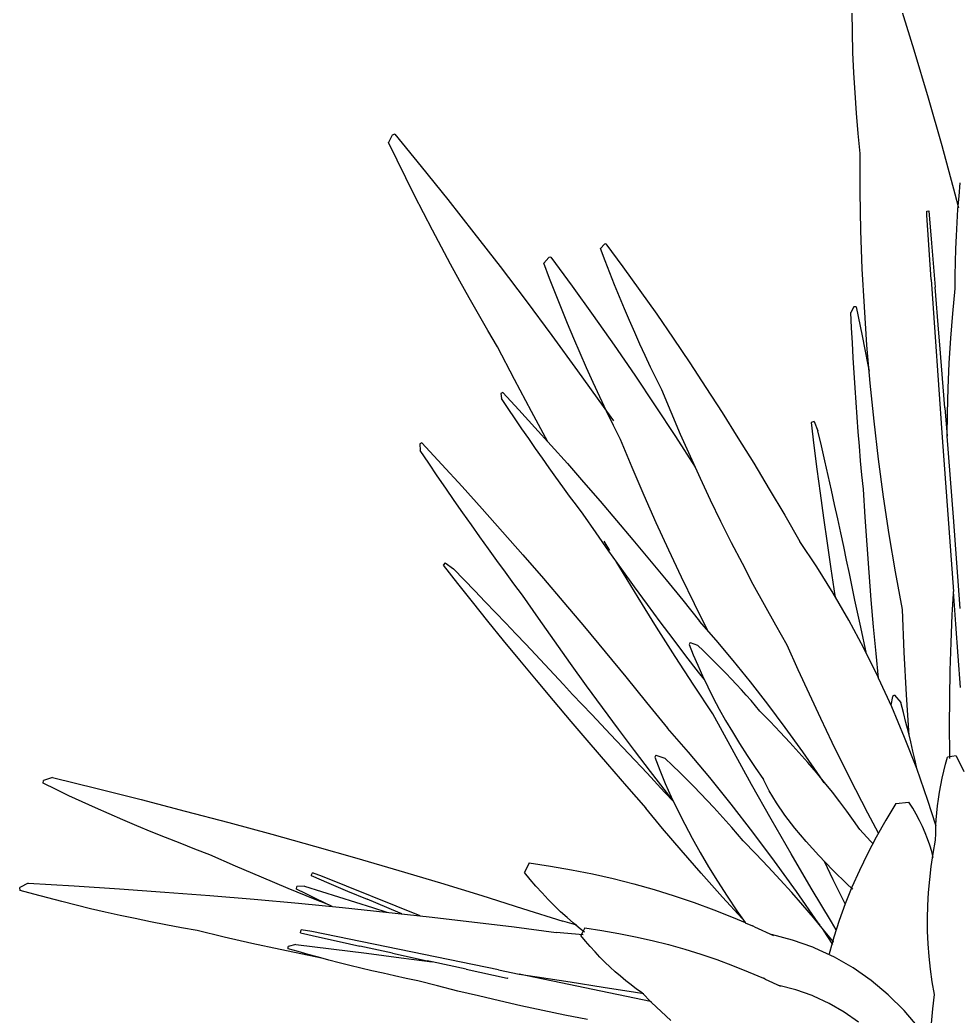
# Model space of a CAD drawing. Header units: metres. Extents: x 244.4 to 340.3, y -4.1 to 64.3.
# Drawn here: x 301.924 to 302.3909, y 40.9626 to 41.4579 of the extents above; entities that cross this region are included whole.
import ezdxf

# ---------------------------------------------------------------- set-up
doc = ezdxf.new("R2010")
doc.units = ezdxf.units.M
doc.layers.add('Edges', color=7, linetype='Continuous')

msp = doc.modelspace()

# ---------------------------------------------------------------- linework, layer by layer
at = {"layer": 'Edges'}
for p, q in [((302.36107, 41.46655), (302.36846, 41.44294)), ((302.33784, 41.45185), (302.33766, 41.46197)), ((302.33815, 41.44173), (302.33784, 41.45185)), ((302.33859, 41.43163), (302.33815, 41.44173)), ((302.36846, 41.44294), (302.37555, 41.41921)), ((302.33916, 41.42155), (302.33859, 41.43163)), ((302.33986, 41.41147), (302.33916, 41.42155)), ((302.37555, 41.41921), (302.38232, 41.39536)), ((302.34069, 41.40142), (302.33986, 41.41147)), ((302.10909, 41.40063), (302.10725, 41.39691)), ((302.11152, 41.38807), (302.10725, 41.39691)), ((302.11039, 41.401), (302.10909, 41.40063)), ((302.11039, 41.401), (302.12355, 41.38494)), ((302.34165, 41.39139), (302.34069, 41.40142)), ((302.38232, 41.39536), (302.38879, 41.37141)), ((302.11584, 41.3793), (302.11152, 41.38807)), ((302.34172, 41.37229), (302.34165, 41.39139)), ((302.12355, 41.38494), (302.13667, 41.36863)), ((302.12021, 41.37058), (302.11584, 41.3793)), ((302.3421, 41.35322), (302.34172, 41.37229)), ((302.39087, 41.37027), (302.3915, 41.37683)), ((302.12462, 41.36194), (302.12021, 41.37058)), ((302.13667, 41.36863), (302.14972, 41.35207)), ((302.38879, 41.37141), (302.39057, 41.36445)), ((302.39033, 41.3637), (302.39087, 41.37027)), ((302.37484, 41.36075), (302.37485, 41.36285)), ((302.37485, 41.36285), (302.37584, 41.36291)), ((302.37584, 41.36291), (302.37719, 41.34694)), ((302.38988, 41.35714), (302.39033, 41.3637)), ((302.12907, 41.35336), (302.12462, 41.36194)), ((302.37702, 41.32884), (302.37484, 41.36075)), ((302.13357, 41.34485), (302.12907, 41.35336)), ((302.34279, 41.33417), (302.3421, 41.35322)), ((302.38952, 41.35057), (302.38988, 41.35714)), ((302.14972, 41.35207), (302.16271, 41.33526)), ((302.38924, 41.34399), (302.38952, 41.35057)), ((302.13811, 41.33641), (302.13357, 41.34485)), ((302.21454, 41.34645), (302.2126, 41.34423)), ((302.2149, 41.33816), (302.2126, 41.34423)), ((302.21532, 41.34659), (302.21454, 41.34645)), ((302.21532, 41.34659), (302.22381, 41.33507)), ((302.37719, 41.34694), (302.37899, 41.32492)), ((302.38905, 41.33742), (302.38924, 41.34399)), ((302.1869, 41.33972), (302.18448, 41.33694)), ((302.18788, 41.33989), (302.1869, 41.33972)), ((302.18788, 41.33989), (302.19848, 41.32551)), ((302.21724, 41.33212), (302.2149, 41.33816)), ((302.38895, 41.33085), (302.38905, 41.33742)), ((302.1427, 41.32804), (302.13811, 41.33641)), ((302.16271, 41.33526), (302.17564, 41.31821)), ((302.18735, 41.32936), (302.18448, 41.33694)), ((302.22381, 41.33507), (302.23222, 41.32339)), ((302.34379, 41.31515), (302.34279, 41.33417)), ((302.14732, 41.31974), (302.1427, 41.32804)), ((302.19027, 41.32182), (302.18735, 41.32936)), ((302.21963, 41.32612), (302.21724, 41.33212)), ((302.37702, 41.32884), (302.38252, 41.25024)), ((302.38894, 41.32428), (302.38895, 41.33085)), ((302.19848, 41.32551), (302.20898, 41.31093)), ((302.22206, 41.32016), (302.21963, 41.32612)), ((302.23222, 41.32339), (302.24056, 41.31156)), ((302.38079, 41.30213), (302.37899, 41.32492)), ((302.38775, 41.31192), (302.38894, 41.32428)), ((302.15199, 41.31152), (302.14732, 41.31974)), ((302.17564, 41.31821), (302.18849, 41.30093)), ((302.19325, 41.31434), (302.19027, 41.32182)), ((302.22454, 41.31424), (302.22206, 41.32016)), ((302.19629, 41.3069), (302.19325, 41.31434)), ((302.22706, 41.30836), (302.22454, 41.31424)), ((302.33855, 41.31529), (302.33713, 41.31245)), ((302.33975, 41.31519), (302.33855, 41.31529)), ((302.33975, 41.31519), (302.34271, 41.30085)), ((302.34509, 41.29618), (302.34379, 41.31515)), ((302.15669, 41.30338), (302.15199, 41.31152)), ((302.20898, 41.31093), (302.21938, 41.29616)), ((302.22962, 41.30252), (302.22706, 41.30836)), ((302.24056, 41.31156), (302.24881, 41.29958)), ((302.33748, 41.30486), (302.33713, 41.31245)), ((302.38676, 41.29956), (302.38775, 41.31192)), ((302.16144, 41.29531), (302.15669, 41.30338)), ((302.19938, 41.2995), (302.19629, 41.3069)), ((302.33785, 41.29731), (302.33748, 41.30486)), ((302.18849, 41.30093), (302.20128, 41.2834)), ((302.20253, 41.29216), (302.19938, 41.2995)), ((302.23222, 41.29673), (302.22962, 41.30252)), ((302.24881, 41.29958), (302.25698, 41.28744)), ((302.34271, 41.30085), (302.34559, 41.28632)), ((302.38124, 41.29632), (302.38079, 41.30213)), ((302.38598, 41.28718), (302.38676, 41.29956)), ((302.16983, 41.27913), (302.16144, 41.29531)), ((302.21938, 41.29616), (302.22968, 41.28119)), ((302.23487, 41.29097), (302.23222, 41.29673)), ((302.33826, 41.2898), (302.33785, 41.29731)), ((302.3467, 41.27724), (302.34509, 41.29618)), ((302.38379, 41.26501), (302.38124, 41.29632)), ((302.20572, 41.28487), (302.20253, 41.29216)), ((302.23756, 41.28526), (302.23487, 41.29097)), ((302.3387, 41.28235), (302.33826, 41.2898)), ((302.20128, 41.2834), (302.214, 41.26564)), ((302.20898, 41.27764), (302.20572, 41.28487)), ((302.24029, 41.2796), (302.23756, 41.28526)), ((302.25698, 41.28744), (302.26506, 41.27516)), ((302.34559, 41.28632), (302.3462, 41.28317)), ((302.38541, 41.2748), (302.38598, 41.28718)), ((302.17832, 41.26312), (302.16983, 41.27913)), ((302.22968, 41.28119), (302.23988, 41.26604)), ((302.24306, 41.27398), (302.24029, 41.2796)), ((302.33917, 41.27494), (302.3387, 41.28235)), ((302.21228, 41.27045), (302.20898, 41.27764)), ((302.24772, 41.26282), (302.24306, 41.27398)), ((302.26506, 41.27516), (302.27307, 41.26273)), ((302.33967, 41.26759), (302.33917, 41.27494)), ((302.34862, 41.25835), (302.3467, 41.27724)), ((302.38505, 41.26241), (302.38541, 41.2748)), ((302.16403, 41.27263), (302.16317, 41.2722)), ((302.16317, 41.2722), (302.16337, 41.26966)), ((302.16676, 41.2646), (302.16337, 41.26966)), ((302.16403, 41.27263), (302.17201, 41.26403)), ((302.21564, 41.26333), (302.21228, 41.27045)), ((302.17016, 41.25959), (302.16676, 41.2646)), ((302.17201, 41.26403), (302.18002, 41.25527)), ((302.18642, 41.24817), (302.17832, 41.26312)), ((302.214, 41.26564), (302.21564, 41.26333)), ((302.21565, 41.26329), (302.21564, 41.26333)), ((302.21905, 41.25626), (302.21565, 41.26329)), ((302.21565, 41.26329), (302.21905, 41.25847)), ((302.23988, 41.26604), (302.24998, 41.25071)), ((302.34019, 41.26029), (302.33967, 41.26759)), ((302.38379, 41.26501), (302.38491, 41.25092)), ((302.17355, 41.25462), (302.17016, 41.25959)), ((302.25248, 41.25175), (302.24772, 41.26282)), ((302.27307, 41.26273), (302.28098, 41.25016)), ((302.31878, 41.2582), (302.31732, 41.25773)), ((302.31878, 41.2582), (302.32071, 41.25357)), ((302.34075, 41.25305), (302.34019, 41.26029)), ((302.35084, 41.23952), (302.34862, 41.25835)), ((302.38491, 41.25092), (302.38505, 41.26241)), ((302.17694, 41.24969), (302.17355, 41.25462)), ((302.18002, 41.25527), (302.18807, 41.24635)), ((302.22251, 41.24924), (302.21905, 41.25626)), ((302.31732, 41.25773), (302.31869, 41.2463)), ((302.32244, 41.24608), (302.32071, 41.25357)), ((302.18033, 41.24481), (302.17694, 41.24969)), ((302.22832, 41.23531), (302.22251, 41.24924)), ((302.24998, 41.25071), (302.25973, 41.23557)), ((302.25734, 41.24078), (302.25248, 41.25175)), ((302.28098, 41.25016), (302.28881, 41.23744)), ((302.34134, 41.24586), (302.34075, 41.25305)), ((302.38252, 41.25024), (302.38809, 41.17362)), ((302.38804, 41.21061), (302.38491, 41.25092)), ((302.12385, 41.24755), (302.12277, 41.24702)), ((302.12277, 41.24702), (302.12303, 41.24385)), ((302.12726, 41.23753), (302.12303, 41.24385)), ((302.12385, 41.24755), (302.1338, 41.23682)), ((302.18373, 41.23998), (302.18033, 41.24481)), ((302.18807, 41.24635), (302.19615, 41.23726)), ((302.31869, 41.2463), (302.32018, 41.23458)), ((302.32414, 41.23866), (302.32244, 41.24608)), ((302.34196, 41.23872), (302.34134, 41.24586)), ((302.18712, 41.2352), (302.18373, 41.23998)), ((302.26231, 41.22992), (302.25734, 41.24078)), ((302.3258, 41.23134), (302.32414, 41.23866)), ((302.34261, 41.23164), (302.34196, 41.23872)), ((302.35337, 41.22074), (302.35084, 41.23952)), ((302.13149, 41.23127), (302.12726, 41.23753)), ((302.1338, 41.23682), (302.14381, 41.22588)), ((302.19051, 41.23047), (302.18712, 41.2352)), ((302.19615, 41.23726), (302.20426, 41.22802)), ((302.23427, 41.22149), (302.22832, 41.23531)), ((302.28881, 41.23744), (302.29655, 41.22459)), ((302.32018, 41.23458), (302.32177, 41.22257)), ((302.13573, 41.22506), (302.13149, 41.23127)), ((302.1939, 41.22578), (302.19051, 41.23047)), ((302.26737, 41.21915), (302.26231, 41.22992)), ((302.32743, 41.2241), (302.3258, 41.23134)), ((302.34329, 41.22463), (302.34261, 41.23164)), ((302.13996, 41.21892), (302.13573, 41.22506)), ((302.14381, 41.22588), (302.15385, 41.21474)), ((302.19728, 41.22115), (302.1939, 41.22578)), ((302.20426, 41.22802), (302.2124, 41.21862)), ((302.29655, 41.22459), (302.3042, 41.2116)), ((302.32901, 41.21694), (302.32743, 41.2241)), ((302.34417, 41.21067), (302.34329, 41.22463)), ((302.1442, 41.21282), (302.13996, 41.21892)), ((302.20066, 41.21657), (302.19728, 41.22115)), ((302.2124, 41.21862), (302.22057, 41.20906)), ((302.24034, 41.2078), (302.23427, 41.22149)), ((302.27253, 41.2085), (302.26737, 41.21915)), ((302.32177, 41.22257), (302.32346, 41.21029)), ((302.35621, 41.20203), (302.35337, 41.22074)), ((302.15385, 41.21474), (302.16394, 41.2034)), ((302.20404, 41.21205), (302.20066, 41.21657)), ((302.33056, 41.20988), (302.32901, 41.21694)), ((302.14843, 41.20679), (302.1442, 41.21282)), ((302.21043, 41.20285), (302.20404, 41.21205)), ((302.22057, 41.20906), (302.22877, 41.19935)), ((302.3042, 41.2116), (302.31175, 41.19847)), ((302.32346, 41.21029), (302.32527, 41.19772)), ((302.33206, 41.20291), (302.33056, 41.20988)), ((302.34512, 41.19683), (302.34417, 41.21067)), ((302.39143, 41.16529), (302.38804, 41.21061)), ((302.15267, 41.20082), (302.14843, 41.20679)), ((302.24653, 41.19423), (302.24034, 41.2078)), ((302.27779, 41.19796), (302.27253, 41.2085)), ((302.1569, 41.19492), (302.15267, 41.20082)), ((302.16394, 41.2034), (302.17407, 41.19186)), ((302.21683, 41.19376), (302.21043, 41.20285)), ((302.2173, 41.194), (302.21446, 41.19878)), ((302.22877, 41.19935), (302.237, 41.18948)), ((302.33353, 41.19603), (302.33206, 41.20291)), ((302.35935, 41.18338), (302.35621, 41.20203)), ((302.16113, 41.18907), (302.1569, 41.19492)), ((302.22322, 41.18479), (302.21683, 41.19376)), ((302.25286, 41.18079), (302.24653, 41.19423)), ((302.28314, 41.18753), (302.27779, 41.19796)), ((302.32016, 41.18595), (302.31175, 41.19847)), ((302.32527, 41.19772), (302.32718, 41.18488)), ((302.33496, 41.18924), (302.33353, 41.19603)), ((302.34614, 41.18312), (302.34512, 41.19683)), ((302.16535, 41.18329), (302.16113, 41.18907)), ((302.17407, 41.19186), (302.18423, 41.18012)), ((302.237, 41.18948), (302.24525, 41.17947)), ((302.33634, 41.18255), (302.33496, 41.18924)), ((302.13543, 41.18794), (302.13443, 41.18678)), ((302.13443, 41.18678), (302.14153, 41.17771)), ((302.13543, 41.18794), (302.13948, 41.18498)), ((302.14485, 41.17947), (302.13948, 41.18498)), ((302.22224, 41.18565), (302.22047, 41.18865)), ((302.23131, 41.17071), (302.22224, 41.18565)), ((302.2296, 41.17594), (302.22322, 41.18479)), ((302.28859, 41.17721), (302.28314, 41.18753)), ((302.32827, 41.17292), (302.32016, 41.18595)), ((302.32718, 41.18488), (302.3292, 41.17177)), ((302.15014, 41.17401), (302.14485, 41.17947)), ((302.16958, 41.17757), (302.16535, 41.18329)), ((302.18423, 41.18012), (302.19443, 41.16819)), ((302.24525, 41.17947), (302.25352, 41.16931)), ((302.2593, 41.16749), (302.25286, 41.18079)), ((302.33769, 41.17595), (302.33634, 41.18255)), ((302.34724, 41.16954), (302.34614, 41.18312)), ((302.36279, 41.16481), (302.35935, 41.18338)), ((302.14153, 41.17771), (302.14886, 41.16846)), ((302.15536, 41.1686), (302.15014, 41.17401)), ((302.17379, 41.17192), (302.16958, 41.17757)), ((302.23598, 41.16721), (302.2296, 41.17594)), ((302.29412, 41.16702), (302.28859, 41.17721)), ((302.339, 41.16945), (302.33769, 41.17595)), ((302.18177, 41.16044), (302.17379, 41.17192)), ((302.24045, 41.15597), (302.23131, 41.17071)), ((302.25352, 41.16931), (302.26182, 41.159)), ((302.33607, 41.15941), (302.32827, 41.17292)), ((302.3292, 41.17177), (302.3293, 41.17115)), ((302.34199, 41.15596), (302.339, 41.16945)), ((302.3484, 41.15609), (302.34724, 41.16954)), ((302.38753, 41.16215), (302.38816, 41.17261)), ((302.38922, 41.15742), (302.38809, 41.17362)), ((302.14886, 41.16846), (302.15644, 41.15901)), ((302.1605, 41.16325), (302.15536, 41.1686)), ((302.19443, 41.16819), (302.20467, 41.15607)), ((302.24235, 41.1586), (302.23598, 41.16721)), ((302.26581, 41.15444), (302.2593, 41.16749)), ((302.29975, 41.15695), (302.29412, 41.16702)), ((302.36363, 41.14354), (302.36279, 41.16481)), ((302.16556, 41.15795), (302.1605, 41.16325)), ((302.18976, 41.14909), (302.18177, 41.16044)), ((302.34354, 41.14544), (302.33607, 41.15941)), ((302.3869, 41.14832), (302.38753, 41.16215)), ((302.15644, 41.15901), (302.16426, 41.14939)), ((302.17054, 41.15271), (302.16556, 41.15795)), ((302.20467, 41.15607), (302.21494, 41.14375)), ((302.24969, 41.14141), (302.24045, 41.15597)), ((302.24871, 41.15012), (302.24235, 41.1586)), ((302.27018, 41.14945), (302.26182, 41.159)), ((302.30547, 41.147), (302.29975, 41.15695)), ((302.34488, 41.14274), (302.34199, 41.15596)), ((302.34964, 41.14278), (302.3484, 41.15609)), ((302.39036, 41.1415), (302.38922, 41.15742)), ((302.16426, 41.14939), (302.17231, 41.13957)), ((302.17544, 41.14753), (302.17054, 41.15271)), ((302.25506, 41.14177), (302.24871, 41.15012)), ((302.27865, 41.13936), (302.27018, 41.14945)), ((302.18026, 41.1424), (302.17544, 41.14753)), ((302.19773, 41.13789), (302.18976, 41.14909)), ((302.25721, 41.14829), (302.25678, 41.14741)), ((302.25678, 41.14741), (302.25877, 41.14225)), ((302.25721, 41.14829), (302.26079, 41.14706)), ((302.26378, 41.1442), (302.26079, 41.14706)), ((302.31093, 41.13477), (302.30547, 41.147)), ((302.35066, 41.13105), (302.34354, 41.14544)), ((302.38647, 41.13448), (302.3869, 41.14832)), ((302.17231, 41.13957), (302.1806, 41.12958)), ((302.18499, 41.13734), (302.18026, 41.1424)), ((302.21494, 41.14375), (302.22524, 41.13125)), ((302.259, 41.12707), (302.24969, 41.14141)), ((302.26139, 41.13355), (302.25506, 41.14177)), ((302.25877, 41.14225), (302.26095, 41.13701)), ((302.26669, 41.14136), (302.26378, 41.1442)), ((302.26954, 41.13854), (302.26669, 41.14136)), ((302.28719, 41.12875), (302.27865, 41.13936)), ((302.35084, 41.13066), (302.34964, 41.14278)), ((302.36475, 41.1223), (302.36363, 41.14354)), ((302.39151, 41.12588), (302.39036, 41.1415)), ((302.18965, 41.13233), (302.18499, 41.13734)), ((302.2057, 41.12684), (302.19773, 41.13789)), ((302.26095, 41.13701), (302.26333, 41.13168)), ((302.27232, 41.13574), (302.26954, 41.13854)), ((302.27502, 41.13297), (302.27232, 41.13574)), ((302.31647, 41.12264), (302.31093, 41.13477)), ((302.38622, 41.12065), (302.38647, 41.13448)), ((302.1806, 41.12958), (302.18912, 41.11941)), ((302.19422, 41.12738), (302.18965, 41.13233)), ((302.22524, 41.13125), (302.23557, 41.11856)), ((302.26409, 41.1301), (302.26139, 41.13355)), ((302.26333, 41.13168), (302.26591, 41.12627)), ((302.27765, 41.13021), (302.27502, 41.13297)), ((302.28021, 41.12748), (302.27765, 41.13021)), ((302.35084, 41.13066), (302.35066, 41.13105)), ((302.35742, 41.11626), (302.35084, 41.13066)), ((302.1987, 41.1225), (302.19422, 41.12738)), ((302.21367, 41.11594), (302.2057, 41.12684)), ((302.2684, 41.11292), (302.259, 41.12707)), ((302.26591, 41.12627), (302.26869, 41.12078)), ((302.2827, 41.12478), (302.28021, 41.12748)), ((302.28511, 41.1221), (302.2827, 41.12478)), ((302.29581, 41.11764), (302.28719, 41.12875)), ((302.20825, 41.11251), (302.1987, 41.1225)), ((302.26869, 41.12078), (302.27166, 41.11522)), ((302.28745, 41.11944), (302.28511, 41.1221)), ((302.32211, 41.1106), (302.31647, 41.12264)), ((302.35782, 41.1215), (302.35703, 41.11712)), ((302.35884, 41.12216), (302.35782, 41.1215)), ((302.35884, 41.12216), (302.36186, 41.11853)), ((302.36609, 41.10214), (302.36475, 41.1223)), ((302.38617, 41.10682), (302.38622, 41.12065)), ((302.18912, 41.11941), (302.19788, 41.10905)), ((302.22162, 41.1052), (302.21367, 41.11594)), ((302.23557, 41.11856), (302.24592, 41.10569)), ((302.27166, 41.11522), (302.27484, 41.10957)), ((302.28972, 41.11681), (302.28745, 41.11944)), ((302.2919, 41.1142), (302.28972, 41.11681)), ((302.30447, 41.10605), (302.29581, 41.11764)), ((302.36381, 41.10111), (302.35742, 41.11626)), ((302.3632, 41.11354), (302.36186, 41.11853)), ((302.21761, 41.10265), (302.20825, 41.11251)), ((302.27802, 41.09526), (302.2684, 41.11292)), ((302.27484, 41.10957), (302.2782, 41.10385)), ((302.29701, 41.10897), (302.2919, 41.1142)), ((302.32785, 41.09865), (302.32211, 41.1106)), ((302.36448, 41.10862), (302.3632, 41.11354)), ((302.19788, 41.10905), (302.20686, 41.09853)), ((302.22956, 41.09461), (302.22162, 41.1052)), ((302.25637, 41.09377), (302.24592, 41.10569)), ((302.30195, 41.10379), (302.29701, 41.10897)), ((302.31316, 41.09401), (302.30447, 41.10605)), ((302.3657, 41.10377), (302.36448, 41.10862)), ((302.3863, 41.09299), (302.38617, 41.10682)), ((302.22678, 41.09293), (302.21761, 41.10265)), ((302.2782, 41.10385), (302.28177, 41.09806)), ((302.30671, 41.09867), (302.30195, 41.10379)), ((302.36981, 41.08563), (302.36381, 41.10111)), ((302.36685, 41.09898), (302.3657, 41.10377)), ((302.20686, 41.09853), (302.21608, 41.08782)), ((302.28773, 41.07775), (302.27802, 41.09526)), ((302.28177, 41.09806), (302.28553, 41.09218)), ((302.3113, 41.0936), (302.30671, 41.09867)), ((302.33367, 41.08681), (302.32785, 41.09865)), ((302.36795, 41.09427), (302.36685, 41.09898)), ((302.23575, 41.08335), (302.22678, 41.09293)), ((302.23748, 41.08418), (302.22956, 41.09461)), ((302.24017, 41.09232), (302.23964, 41.09123)), ((302.23964, 41.09123), (302.24212, 41.08479)), ((302.24017, 41.09232), (302.24464, 41.09079)), ((302.24837, 41.08722), (302.24464, 41.09079)), ((302.26693, 41.08118), (302.25637, 41.09377)), ((302.28553, 41.09218), (302.28948, 41.08624)), ((302.31571, 41.08859), (302.3113, 41.0936)), ((302.32186, 41.08154), (302.31316, 41.09401)), ((302.36898, 41.08963), (302.36795, 41.09427)), ((302.3842, 41.08783), (302.38518, 41.09132)), ((302.38937, 41.09189), (302.38518, 41.09132)), ((302.38634, 41.09147), (302.3863, 41.09299)), ((302.38636, 41.0906), (302.38634, 41.09147)), ((302.38937, 41.09189), (302.39321, 41.08422)), ((302.21608, 41.08782), (302.22552, 41.07695)), ((302.24212, 41.08479), (302.24484, 41.07824)), ((302.25201, 41.08367), (302.24837, 41.08722)), ((302.28948, 41.08624), (302.29363, 41.08022)), ((302.31995, 41.08364), (302.31571, 41.08859)), ((302.33957, 41.07507), (302.33367, 41.08681)), ((302.36981, 41.08563), (302.36898, 41.08963)), ((302.37541, 41.06984), (302.36981, 41.08563)), ((302.38331, 41.08435), (302.3842, 41.08783)), ((301.94021, 41.0812), (301.93571, 41.07977)), ((301.94021, 41.0812), (301.96237, 41.07574)), ((302.24453, 41.07391), (302.23575, 41.08335)), ((302.24539, 41.07392), (302.23748, 41.08418)), ((302.25557, 41.08015), (302.25201, 41.08367)), ((302.25903, 41.07666), (302.25557, 41.08015)), ((302.2776, 41.06793), (302.26693, 41.08118)), ((302.29652, 41.07456), (302.29363, 41.08022)), ((302.32401, 41.07876), (302.31995, 41.08364)), ((302.32256, 41.0805), (302.32186, 41.08154)), ((302.32389, 41.07852), (302.32256, 41.0805)), ((302.3818, 41.0774), (302.38251, 41.08087)), ((302.38251, 41.08087), (302.38331, 41.08435)), ((301.93563, 41.07833), (301.93571, 41.07977)), ((301.94197, 41.07523), (301.93563, 41.07833)), ((301.94842, 41.07215), (301.94197, 41.07523)), ((301.96237, 41.07574), (301.98435, 41.07018)), ((302.22552, 41.07695), (302.23519, 41.0659)), ((302.24484, 41.07824), (302.24781, 41.07159)), ((302.26241, 41.07319), (302.25903, 41.07666)), ((302.29753, 41.06041), (302.28773, 41.07775)), ((302.32789, 41.07393), (302.32401, 41.07876)), ((302.34557, 41.06344), (302.33957, 41.07507)), ((302.38117, 41.07394), (302.3818, 41.0774)), ((301.95497, 41.0691), (301.94842, 41.07215)), ((301.98435, 41.07018), (302.00616, 41.06454)), ((302.24903, 41.06903), (302.24453, 41.07391)), ((302.24876, 41.06961), (302.24539, 41.07392)), ((302.24781, 41.07159), (302.25103, 41.06484)), ((302.26569, 41.06976), (302.26241, 41.07319)), ((302.30009, 41.06862), (302.29652, 41.07456)), ((302.33158, 41.06917), (302.32789, 41.07393)), ((302.38018, 41.06704), (302.38063, 41.07049)), ((302.38063, 41.07049), (302.38117, 41.07394)), ((301.96162, 41.06607), (301.95497, 41.0691)), ((301.96838, 41.06307), (301.96162, 41.06607)), ((302.24352, 41.05577), (302.23519, 41.0659)), ((302.26889, 41.06635), (302.26569, 41.06976)), ((302.27199, 41.06297), (302.26889, 41.06635)), ((302.28835, 41.05406), (302.2776, 41.06793)), ((302.30434, 41.06242), (302.30009, 41.06862)), ((302.3351, 41.06448), (302.33158, 41.06917)), ((302.35944, 41.0683), (302.35442, 41.05994)), ((302.35944, 41.0683), (302.36593, 41.06897)), ((302.36782, 41.06596), (302.36593, 41.06897)), ((302.36957, 41.06293), (302.36782, 41.06596)), ((302.3794, 41.05751), (302.37541, 41.06984)), ((302.37982, 41.06361), (302.38018, 41.06704)), ((301.97524, 41.06009), (301.96838, 41.06307)), ((301.9822, 41.05715), (301.97524, 41.06009)), ((302.00616, 41.06454), (302.0278, 41.0588)), ((302.25103, 41.06484), (302.2545, 41.05799)), ((302.27501, 41.05962), (302.27199, 41.06297)), ((302.30742, 41.04323), (302.29753, 41.06041)), ((302.30927, 41.05598), (302.30434, 41.06242)), ((302.33844, 41.05985), (302.3351, 41.06448)), ((302.3508, 41.05352), (302.34557, 41.06344)), ((302.37119, 41.05988), (302.36957, 41.06293)), ((302.3794, 41.05751), (302.37954, 41.06019)), ((302.37954, 41.06019), (302.37982, 41.06361)), ((301.98926, 41.05423), (301.9822, 41.05715)), ((302.0278, 41.0588), (302.04924, 41.05297)), ((302.25266, 41.04501), (302.24352, 41.05577)), ((302.2545, 41.05799), (302.25822, 41.05104)), ((302.27793, 41.05631), (302.27501, 41.05962)), ((302.28075, 41.05302), (302.27793, 41.05631)), ((302.31486, 41.04931), (302.30927, 41.05598)), ((302.34159, 41.05529), (302.33844, 41.05985)), ((302.34687, 41.04957), (302.34159, 41.05529)), ((302.35442, 41.05994), (302.34972, 41.0516)), ((302.37267, 41.05682), (302.37119, 41.05988)), ((302.37402, 41.05373), (302.37267, 41.05682)), ((302.37926, 41.05337), (302.37936, 41.05677)), ((302.37936, 41.05677), (302.3794, 41.05751)), ((302.37957, 41.05696), (302.3794, 41.05751)), ((301.99642, 41.05133), (301.98926, 41.05423)), ((302.00368, 41.04847), (301.99642, 41.05133)), ((302.04924, 41.05297), (302.07051, 41.04705)), ((302.25822, 41.05104), (302.26218, 41.04399)), ((302.28348, 41.04977), (302.28075, 41.05302)), ((302.29917, 41.03959), (302.28835, 41.05406)), ((302.34972, 41.0516), (302.34536, 41.04326)), ((302.37524, 41.05063), (302.37402, 41.05373)), ((302.37632, 41.04751), (302.37524, 41.05063)), ((302.37924, 41.04998), (302.37926, 41.05337)), ((302.01103, 41.04564), (302.00368, 41.04847)), ((302.01848, 41.04283), (302.01103, 41.04564)), ((302.07051, 41.04705), (302.09157, 41.04104)), ((302.28986, 41.04324), (302.28348, 41.04977)), ((302.32109, 41.04242), (302.31486, 41.04931)), ((302.34801, 41.04832), (302.34687, 41.04957)), ((302.37726, 41.04437), (302.37632, 41.04751)), ((302.37805, 41.04345), (302.37924, 41.04998)), ((302.0312, 41.03717), (302.01848, 41.04283)), ((302.09157, 41.04104), (302.11245, 41.03494)), ((302.2626, 41.03364), (302.25266, 41.04501)), ((302.26218, 41.04399), (302.26638, 41.03685)), ((302.29602, 41.03677), (302.28986, 41.04324)), ((302.3174, 41.02623), (302.30742, 41.04323)), ((302.32797, 41.03532), (302.32109, 41.04242)), ((302.34536, 41.04326), (302.34134, 41.03494)), ((302.37706, 41.03695), (302.37805, 41.04345)), ((302.37802, 41.04139), (302.37726, 41.04437)), ((302.04416, 41.03158), (302.0312, 41.03717)), ((302.1772, 41.03873), (302.17478, 41.03403)), ((302.1772, 41.03873), (302.1878, 41.03717)), ((302.1878, 41.03717), (302.1983, 41.03535)), ((302.1983, 41.03535), (302.2087, 41.03328)), ((302.26638, 41.03685), (302.27083, 41.02961)), ((302.30197, 41.03037), (302.29602, 41.03677)), ((302.31002, 41.02456), (302.29917, 41.03959)), ((302.32835, 41.03036), (302.32402, 41.0394)), ((302.33547, 41.02803), (302.32797, 41.03532)), ((302.37628, 41.03047), (302.37706, 41.03695)), ((302.05736, 41.02604), (302.04416, 41.03158)), ((302.06888, 41.03241), (302.06942, 41.03385)), ((302.06888, 41.03241), (302.07767, 41.02866)), ((302.07441, 41.03202), (302.06942, 41.03385)), ((302.12301, 41.01243), (302.07441, 41.03202)), ((302.11245, 41.03494), (302.13312, 41.02876)), ((302.17765, 41.03054), (302.17478, 41.03403)), ((302.18057, 41.02713), (302.17765, 41.03054)), ((302.2087, 41.03328), (302.219, 41.03095)), ((302.219, 41.03095), (302.2292, 41.02836)), ((302.27332, 41.0217), (302.2626, 41.03364)), ((302.3077, 41.02405), (302.30197, 41.03037)), ((302.3343, 41.01834), (302.32835, 41.03036)), ((302.34134, 41.03494), (302.33765, 41.02664)), ((302.37571, 41.02401), (302.37628, 41.03047)), ((301.92819, 41.02871), (301.92403, 41.02649)), ((301.92421, 41.02506), (301.92403, 41.02649)), ((301.92819, 41.02871), (301.95098, 41.02734)), ((301.95098, 41.02734), (301.9736, 41.02584)), ((301.9736, 41.02584), (301.99608, 41.02423)), ((302.07079, 41.02058), (302.05736, 41.02604)), ((302.06144, 41.02573), (302.06163, 41.02693)), ((302.06599, 41.02345), (302.06144, 41.02573)), ((302.06554, 41.02713), (302.06163, 41.02693)), ((302.06554, 41.02713), (302.08246, 41.02186)), ((302.07767, 41.02866), (302.08691, 41.02474)), ((302.13312, 41.02876), (302.1536, 41.02248)), ((302.18356, 41.02383), (302.18057, 41.02713)), ((302.2292, 41.02836), (302.23929, 41.02551)), ((302.23929, 41.02551), (302.24928, 41.02241)), ((302.27083, 41.02961), (302.27552, 41.02228)), ((302.32745, 41.00939), (302.3174, 41.02623)), ((302.33765, 41.02664), (302.3343, 41.01834)), ((302.33747, 41.02619), (302.33547, 41.02803)), ((302.33802, 41.02568), (302.33772, 41.02596)), ((301.93101, 41.02316), (301.92421, 41.02506)), ((301.9379, 41.02129), (301.93101, 41.02316)), ((301.9449, 41.01947), (301.9379, 41.02129)), ((301.99608, 41.02423), (302.01839, 41.02249)), ((302.01839, 41.02249), (302.04054, 41.02063)), ((302.04054, 41.02063), (302.06252, 41.01864)), ((302.07063, 41.02117), (302.06599, 41.02345)), ((302.07536, 41.01889), (302.07063, 41.02117)), ((302.07676, 41.01822), (302.07079, 41.02058)), ((302.08246, 41.02186), (302.09922, 41.01657)), ((302.08691, 41.02474), (302.09659, 41.02065)), ((302.11194, 41.01422), (302.09659, 41.02065)), ((302.1536, 41.02248), (302.17387, 41.01613)), ((302.18659, 41.02061), (302.18356, 41.02383)), ((302.18968, 41.0175), (302.18659, 41.02061)), ((302.24928, 41.02241), (302.25917, 41.01905)), ((302.28307, 41.01107), (302.27332, 41.0217)), ((302.27552, 41.02228), (302.28046, 41.01486)), ((302.31321, 41.0178), (302.3077, 41.02405)), ((302.32088, 41.00899), (302.31002, 41.02456)), ((302.37535, 41.01757), (302.37571, 41.02401)), ((301.95199, 41.01769), (301.9449, 41.01947)), ((301.95918, 41.01596), (301.95199, 41.01769)), ((301.96646, 41.01427), (301.95918, 41.01596)), ((302.06252, 41.01864), (302.08433, 41.01653)), ((302.07931, 41.01702), (302.07536, 41.01889)), ((302.08433, 41.01653), (302.10596, 41.0143)), ((302.09922, 41.01657), (302.10645, 41.01425)), ((302.17387, 41.01613), (302.19392, 41.00969)), ((302.19283, 41.01447), (302.18968, 41.0175)), ((302.25917, 41.01905), (302.26894, 41.01544)), ((302.26894, 41.01544), (302.2786, 41.01158)), ((302.3185, 41.01162), (302.31321, 41.0178)), ((302.3343, 41.01834), (302.33128, 41.01007)), ((302.3752, 41.01117), (302.37535, 41.01757)), ((301.97384, 41.01263), (301.96646, 41.01427)), ((301.98131, 41.01103), (301.97384, 41.01263)), ((301.98888, 41.00948), (301.98131, 41.01103)), ((302.10596, 41.0143), (302.12741, 41.01195)), ((302.1138, 41.01344), (302.11194, 41.01422)), ((302.12741, 41.01195), (302.14868, 41.00948)), ((302.19603, 41.01154), (302.19283, 41.01447)), ((302.19928, 41.00871), (302.19603, 41.01154)), ((302.2786, 41.01158), (302.28447, 41.00904)), ((302.28046, 41.01486), (302.28447, 41.00904)), ((302.32356, 41.00552), (302.3185, 41.01162)), ((302.37526, 41.00479), (302.3752, 41.01117)), ((301.99653, 41.00798), (301.98888, 41.00948)), ((302.00428, 41.00652), (301.99653, 41.00798)), ((302.01211, 41.0051), (302.00428, 41.00652)), ((302.14868, 41.00948), (302.16976, 41.00689)), ((302.16976, 41.00689), (302.19065, 41.00418)), ((302.20081, 41.00781), (302.19392, 41.00969)), ((302.20258, 41.00598), (302.19928, 41.00871)), ((302.20473, 41.00429), (302.20258, 41.00598)), ((302.20484, 41.0064), (302.20404, 41.00484)), ((302.20484, 41.0064), (302.21333, 41.00515)), ((302.28447, 41.00904), (302.28449, 41.00901)), ((302.28449, 41.00901), (302.28815, 41.00746)), ((302.28913, 41.00701), (302.28815, 41.00746)), ((302.28913, 41.00701), (302.29857, 41.00264)), ((302.32175, 41.0077), (302.32088, 41.00899)), ((302.32981, 41.00552), (302.32745, 41.00939)), ((302.33128, 41.01007), (302.32861, 41.00182)), ((302.02564, 41.00183), (302.01211, 41.0051)), ((302.03939, 40.99867), (302.02564, 41.00183)), ((302.06356, 41.00395), (302.06384, 41.00546)), ((302.06356, 41.00395), (302.07288, 41.00185)), ((302.06907, 41.00457), (302.06384, 41.00546)), ((302.16189, 40.98554), (302.06907, 41.00457)), ((302.07288, 41.00185), (302.08268, 40.99966)), ((302.20408, 41.00304), (302.19065, 41.00418)), ((302.20404, 41.00484), (302.2029, 41.00264)), ((302.2052, 40.99984), (302.2029, 41.00264)), ((302.21333, 41.00515), (302.22174, 41.00369)), ((302.22174, 41.00369), (302.23007, 41.00203)), ((302.23007, 41.00203), (302.23832, 41.00016)), ((302.30808, 41.00038), (302.29762, 41.00307)), ((302.32815, 40.99823), (302.32342, 41.00523)), ((302.32841, 40.99949), (302.32356, 41.00552)), ((302.32861, 41.00182), (302.32807, 40.99991)), ((302.37552, 40.99844), (302.37526, 41.00479)), ((302.05338, 40.99561), (302.03939, 40.99867)), ((302.06123, 40.99816), (302.05742, 40.99725)), ((302.05745, 40.99603), (302.05742, 40.99725)), ((302.06233, 40.99461), (302.05745, 40.99603)), ((302.06123, 40.99816), (302.07882, 40.99603)), ((302.07882, 40.99603), (302.09627, 40.99384)), ((302.08268, 40.99966), (302.09294, 40.99739)), ((302.1092, 40.99383), (302.09294, 40.99739)), ((302.20754, 40.99711), (302.2052, 40.99984)), ((302.20993, 40.99446), (302.20754, 40.99711)), ((302.23832, 41.00016), (302.24649, 40.99809)), ((302.24649, 40.99809), (302.25458, 40.99581)), ((302.25458, 40.99581), (302.26258, 40.99333)), ((302.31821, 40.99679), (302.30808, 41.00038)), ((302.31919, 40.99634), (302.31821, 40.99679)), ((302.32893, 40.99186), (302.31919, 40.99634)), ((302.32775, 40.99881), (302.32627, 40.99358)), ((302.32807, 40.99991), (302.32775, 40.99881)), ((302.32848, 40.9994), (302.32841, 40.99949)), ((302.37599, 40.99212), (302.37552, 40.99844)), ((302.06758, 40.99266), (302.05338, 40.99561)), ((302.06731, 40.99321), (302.06233, 40.99461)), ((302.07237, 40.99182), (302.06731, 40.99321)), ((302.07387, 40.99142), (302.06758, 40.99266)), ((302.07752, 40.99044), (302.07237, 40.99182)), ((302.09627, 40.99384), (302.11355, 40.9916)), ((302.1092, 40.99383), (302.12646, 40.9901)), ((302.11355, 40.9916), (302.12903, 40.98953)), ((302.21236, 40.99189), (302.20993, 40.99446)), ((302.21484, 40.98939), (302.21236, 40.99189)), ((302.26258, 40.99333), (302.2705, 40.99064)), ((302.32627, 40.99358), (302.32616, 40.99314)), ((302.33825, 40.98651), (302.32893, 40.99186)), ((302.37667, 40.98584), (302.37599, 40.99212)), ((302.08276, 40.98909), (302.07752, 40.99044)), ((302.08809, 40.98775), (302.08276, 40.98909)), ((302.0935, 40.98643), (302.08809, 40.98775)), ((302.09899, 40.98513), (302.0935, 40.98643)), ((302.12903, 40.98953), (302.12646, 40.9901)), ((302.14582, 40.98582), (302.12903, 40.98953)), ((302.14582, 40.98582), (302.16627, 40.98135)), ((302.21736, 40.98697), (302.21484, 40.98939)), ((302.21992, 40.98462), (302.21736, 40.98697)), ((302.2705, 40.99064), (302.27832, 40.98775)), ((302.27832, 40.98775), (302.28606, 40.98465)), ((302.34714, 40.98028), (302.33825, 40.98651)), ((302.37756, 40.97959), (302.37667, 40.98584)), ((302.10457, 40.98385), (302.09899, 40.98513)), ((302.11023, 40.98258), (302.10457, 40.98385)), ((302.11597, 40.98133), (302.11023, 40.98258)), ((302.12179, 40.98011), (302.11597, 40.98133)), ((302.16189, 40.98554), (302.17214, 40.98343)), ((302.16669, 40.98126), (302.16627, 40.98135)), ((302.17214, 40.98343), (302.18113, 40.9821)), ((302.23752, 40.96985), (302.17214, 40.98343)), ((302.18113, 40.9821), (302.19761, 40.97959)), ((302.22252, 40.98236), (302.21992, 40.98462)), ((302.22517, 40.98017), (302.22252, 40.98236)), ((302.28606, 40.98465), (302.29371, 40.98135)), ((302.2945, 40.98099), (302.29371, 40.98135)), ((302.2945, 40.98099), (302.30206, 40.97749)), ((302.13164, 40.97755), (302.12179, 40.98011)), ((302.1417, 40.97504), (302.13164, 40.97755)), ((302.19761, 40.97959), (302.21392, 40.97703)), ((302.21392, 40.97703), (302.23005, 40.97441)), ((302.22786, 40.97805), (302.22517, 40.98017)), ((302.23059, 40.97602), (302.22786, 40.97805)), ((302.23336, 40.97407), (302.23059, 40.97602)), ((302.30968, 40.97569), (302.3013, 40.97784)), ((302.35558, 40.9732), (302.34714, 40.98028)), ((302.37866, 40.97338), (302.37756, 40.97959)), ((302.15197, 40.97256), (302.1417, 40.97504)), ((302.16243, 40.97013), (302.15197, 40.97256)), ((302.23005, 40.97441), (302.23411, 40.97374)), ((302.2336, 40.97382), (302.23336, 40.97407)), ((302.23752, 40.96985), (302.2336, 40.97382)), ((302.31779, 40.97281), (302.30968, 40.97569)), ((302.31858, 40.97245), (302.31779, 40.97281)), ((302.32637, 40.96886), (302.31858, 40.97245)), ((302.36356, 40.96529), (302.35558, 40.9732)), ((302.37784, 40.96614), (302.37866, 40.97338)), ((302.17308, 40.96775), (302.16243, 40.97013)), ((302.18393, 40.96541), (302.17308, 40.96775)), ((302.23752, 40.96985), (302.23807, 40.96974)), ((302.23802, 40.96935), (302.23752, 40.96985)), ((302.24278, 40.96481), (302.23802, 40.96935)), ((302.33384, 40.96457), (302.32637, 40.96886)), ((302.37721, 40.95893), (302.37784, 40.96614)), ((302.19497, 40.96311), (302.18393, 40.96541)), ((302.2062, 40.96086), (302.19497, 40.96311)), ((302.24765, 40.96045), (302.24278, 40.96481)), ((302.34096, 40.95958), (302.33384, 40.96457)), ((302.37105, 40.95655), (302.36356, 40.96529))]:
    msp.add_line(p, q, dxfattribs=at)

doc.saveas('drawing.dxf')
